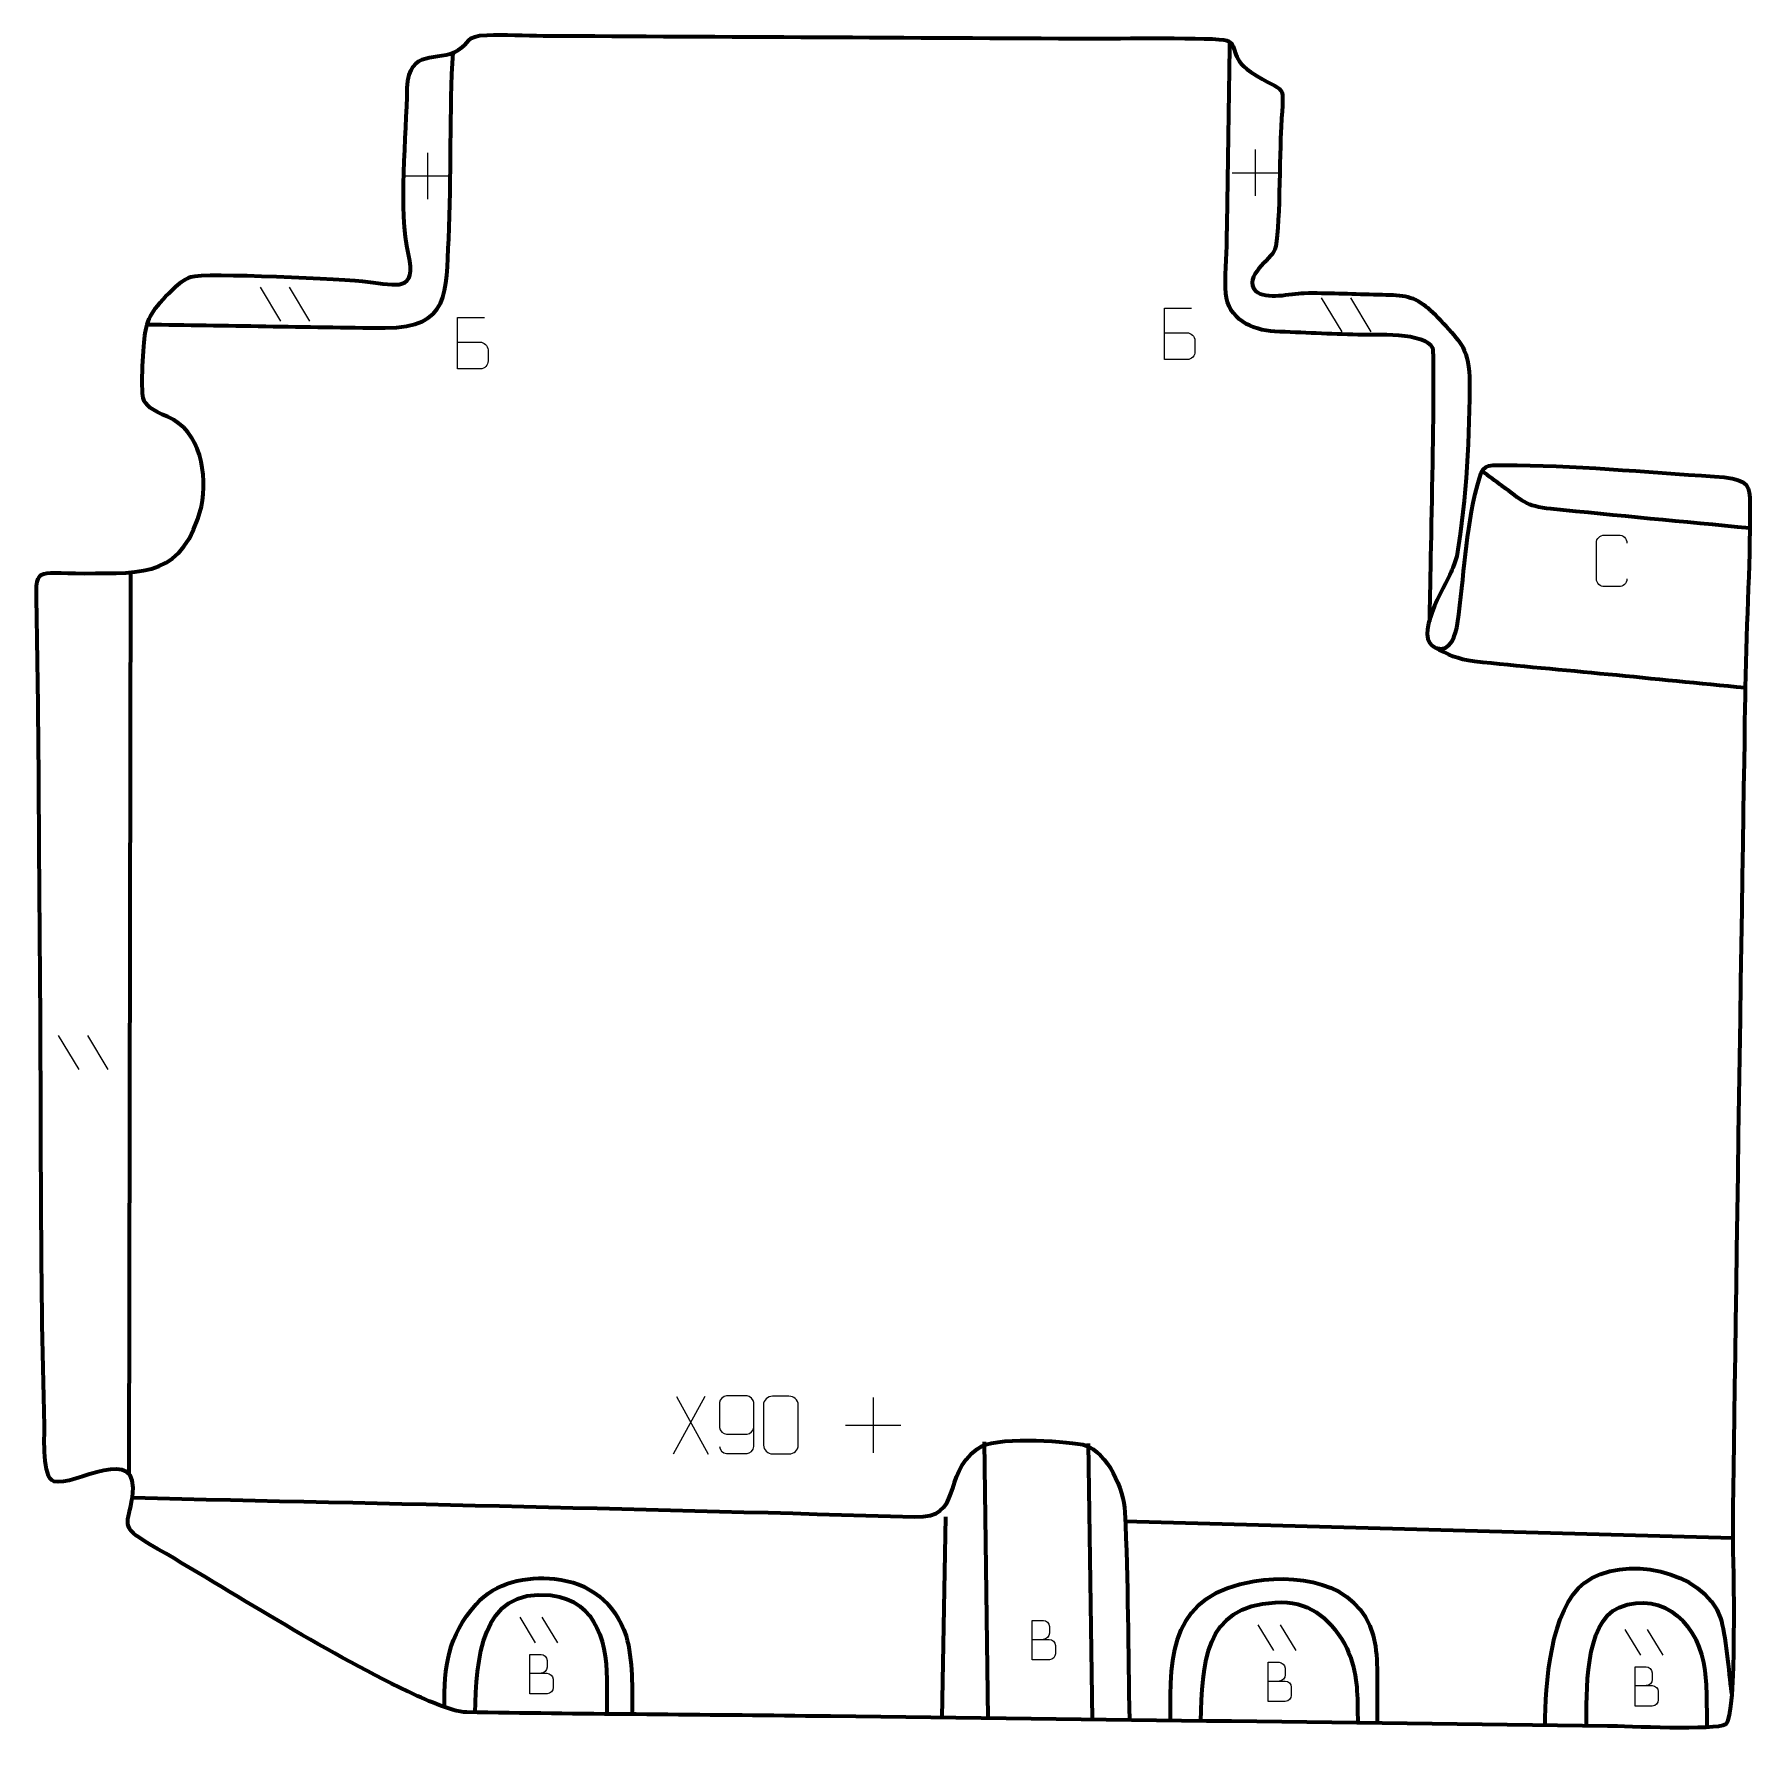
# Model space of a CAD drawing. Header units: millimetres. Extents: x -269 to 475, y -292 to 444.
import ezdxf

# ---------------------------------------------------------------- set-up
doc = ezdxf.new("R2010")
doc.units = ezdxf.units.MM
doc.header["$MEASUREMENT"] = 0
for name, color, linetype in [('layer 1', 7, 'Continuous'), ('layer 2', 7, 'Continuous'), ('layer 3', 7, 'Continuous')]:
    doc.layers.add(name, color=color, linetype=linetype)

msp = doc.modelspace()

# ---------------------------------------------------------------- linework, layer by layer
at = {"layer": 'layer 1', "color": 250, "lineweight": 9}
for points in [[(-98.6128, 392.3034), (-98.6128, 392.3034), (-98.6128, 372.2447), (-98.6128, 372.2447)], [(260.427, 393.734), (260.427, 393.734), (260.427, 373.6753), (260.427, 373.6753)], [(-108.6421, 382.274), (-108.6421, 382.274), (-88.5834, 382.274), (-88.5834, 382.274)], [(250.3977, 383.7046), (250.3977, 383.7046), (270.4564, 383.7046), (270.4564, 383.7046)], [(-171.2739, 334.0568), (-171.2739, 334.0568), (-162.4326, 319.3663), (-162.4326, 319.3663)], [(-158.5959, 334.0568), (-158.5959, 334.0568), (-149.7546, 319.3663), (-149.7546, 319.3663)], [(289.1148, 329.3567), (289.1148, 329.3567), (297.9561, 314.6662), (297.9561, 314.6662)], [(301.7928, 329.3567), (301.7928, 329.3567), (310.6341, 314.6662), (310.6341, 314.6662)], [(-258.7948, 9.4755), (-258.7948, 9.4755), (-249.9535, -5.215), (-249.9535, -5.215)], [(-246.1168, 9.4755), (-246.1168, 9.4755), (-237.2755, -5.215), (-237.2755, -5.215)], [(21.6488, -147.1647), (21.6488, -147.1647), (7.9082, -172.0605), (7.9082, -172.0605)], [(9.3628, -147.1647), (9.3628, -147.1647), (23.1034, -172.1182), (23.1034, -172.1182)], [(94.6679, -147.5216), (94.6679, -147.5216), (94.6679, -171.4995), (94.6679, -171.4995)], [(82.679, -159.5106), (82.679, -159.5106), (106.6569, -159.5106), (106.6569, -159.5106)], [(-58.6422, -242.7653), (-58.6422, -242.7653), (-51.8946, -253.9769), (-51.8946, -253.9769)], [(-48.9665, -242.7653), (-48.9665, -242.7653), (-42.2189, -253.9769), (-42.2189, -253.9769)], [(261.5884, -246.1471), (261.5884, -246.1471), (268.336, -257.3587), (268.336, -257.3587)], [(271.2641, -246.1471), (271.2641, -246.1471), (278.0117, -257.3587), (278.0117, -257.3587)], [(420.791, -248.1149), (420.791, -248.1149), (427.5386, -259.3265), (427.5386, -259.3265)], [(430.4667, -248.1149), (430.4667, -248.1149), (437.2143, -259.3265), (437.2143, -259.3265)]]:
    msp.add_open_spline(points, degree=3, dxfattribs=at)
for points, knots in [([(-85.6536, 310.2115), (-82.3946, 310.2119), (-79.1353, 310.2119), (-75.8756, 310.2115), (-75.8756, 310.2115), (-74.1062, 310.196), (-72.3833, 308.641), (-72.3833, 306.8052), (-72.3833, 306.8052), (-72.3837, 305.7944), (-72.3837, 303.0631), (-72.3833, 302.052), (-72.3833, 302.052), (-72.3675, 300.3879), (-73.7488, 298.5841), (-75.8281, 298.5993), (-75.8281, 298.5993), (-79.0881, 298.5996), (-82.3478, 298.5996), (-85.6072, 298.5993), (-85.6072, 298.5993), (-85.6072, 306.0497), (-85.6072, 313.4998), (-85.6072, 320.9496), (-85.6072, 320.9496), (-83.4811, 320.9496), (-76.0094, 320.9496), (-73.883, 320.9496)], [0, 0, 0, 0, 0.125, 0.125, 0.125, 0.125, 0.25, 0.25, 0.25, 0.25, 0.375, 0.375, 0.375, 0.375, 0.5, 0.5, 0.5, 0.5, 0.625, 0.625, 0.625, 0.625, 0.75, 0.75, 0.75, 0.75, 1, 1, 1, 1]), ([(221.0111, 314.2754), (224.2701, 314.2758), (227.5294, 314.2758), (230.7891, 314.2754), (230.7891, 314.2754), (232.5585, 314.2599), (234.2814, 312.7049), (234.2814, 310.8691), (234.2814, 310.8691), (234.281, 309.8583), (234.281, 307.127), (234.2814, 306.1159), (234.2814, 306.1159), (234.2972, 304.4518), (232.9159, 302.648), (230.8366, 302.6632), (230.8366, 302.6632), (227.5766, 302.6635), (224.3169, 302.6635), (221.0575, 302.6632), (221.0575, 302.6632), (221.0575, 310.1136), (221.0575, 317.5637), (221.0575, 325.0135), (221.0575, 325.0135), (223.1836, 325.0135), (230.6553, 325.0135), (232.7817, 325.0135)], [0, 0, 0, 0, 0.125, 0.125, 0.125, 0.125, 0.25, 0.25, 0.25, 0.25, 0.375, 0.375, 0.375, 0.375, 0.5, 0.5, 0.5, 0.5, 0.625, 0.625, 0.625, 0.625, 0.75, 0.75, 0.75, 0.75, 1, 1, 1, 1]), ([(421.7256, 207.5659), (421.6004, 205.4849), (420.0982, 204.1597), (418.1745, 204.15), (418.1745, 204.15), (416.0859, 204.1503), (413.9973, 204.1503), (411.909, 204.15), (411.909, 204.15), (410.1848, 204.0556), (408.4184, 205.7435), (408.4284, 207.5503), (408.4284, 207.5503), (408.4288, 212.7185), (408.4288, 217.8862), (408.4284, 223.0536), (408.4284, 223.0536), (408.4322, 224.9687), (409.9967, 226.5086), (411.9246, 226.4965), (411.9246, 226.4965), (414.0076, 226.4965), (416.0911, 226.4965), (418.1745, 226.4965), (418.1745, 226.4965), (419.918, 226.5283), (421.7017, 225.1924), (421.7256, 223.009)], [0, 0, 0, 0, 0.125, 0.125, 0.125, 0.125, 0.25, 0.25, 0.25, 0.25, 0.375, 0.375, 0.375, 0.375, 0.5, 0.5, 0.5, 0.5, 0.625, 0.625, 0.625, 0.625, 0.75, 0.75, 0.75, 0.75, 1, 1, 1, 1]), ([(28.0686, -168.8485), (28.0927, -170.188), (29.4489, -171.8413), (31.0208, -171.8069), (31.0208, -171.8069), (34.0056, -171.8066), (36.9908, -171.8066), (39.9762, -171.8069), (39.9762, -171.8069), (41.1953, -171.8219), (42.9235, -170.3843), (42.9285, -168.8485), (42.9285, -168.8485), (42.9282, -162.4881), (42.9282, -156.1273), (42.9285, -149.7665), (42.9285, -149.7665), (42.9238, -148.6036), (41.1953, -146.8325), (39.9762, -146.8081), (39.9762, -146.8081), (36.9908, -146.8084), (34.0056, -146.8084), (31.0208, -146.8081), (31.0208, -146.8081), (29.7427, -146.8519), (28.073, -148.4664), (28.0686, -149.7665), (28.0686, -149.7665), (28.0686, -153.3499), (28.0686, -156.9329), (28.0686, -160.5157), (28.0686, -160.5157), (28.1071, -161.9939), (29.6898, -163.4268), (31.0208, -163.4247), (31.0208, -163.4247), (34.0056, -163.425), (36.9908, -163.425), (39.9762, -163.4247), (39.9762, -163.4247), (41.3057, -163.4297), (42.9487, -161.9225), (42.907, -160.4939)], [0, 0, 0, 0, 0.08333333, 0.08333333, 0.08333333, 0.08333333, 0.16666667, 0.16666667, 0.16666667, 0.16666667, 0.25, 0.25, 0.25, 0.25, 0.33333333, 0.33333333, 0.33333333, 0.33333333, 0.41666667, 0.41666667, 0.41666667, 0.41666667, 0.5, 0.5, 0.5, 0.5, 0.58333333, 0.58333333, 0.58333333, 0.58333333, 0.66666667, 0.66666667, 0.66666667, 0.66666667, 0.75, 0.75, 0.75, 0.75, 0.83333333, 0.83333333, 0.83333333, 0.83333333, 1, 1, 1, 1]), ([(51.0873, -147.0113), (53.4534, -147.0113), (55.8199, -147.0113), (58.1864, -147.0113), (58.1864, -147.0113), (60.1669, -146.9757), (62.1929, -148.47), (62.22, -150.9121), (62.22, -150.9121), (62.2196, -156.6695), (62.2196, -162.4273), (62.22, -168.1855), (62.22, -168.1855), (62.0779, -170.5131), (60.3715, -171.9954), (58.1864, -172.0062), (58.1864, -172.0062), (55.814, -172.0058), (53.4416, -172.0058), (51.0696, -172.0062), (51.0696, -172.0062), (49.1111, -172.1118), (47.1047, -170.2239), (47.1161, -168.2029), (47.1161, -168.2029), (47.1165, -162.4223), (47.1165, -156.642), (47.1161, -150.8622), (47.1161, -150.8622), (47.1204, -148.7202), (48.8975, -146.9977), (51.0873, -147.0113)], [0, 0, 0, 0, 0.11111111, 0.11111111, 0.11111111, 0.11111111, 0.22222222, 0.22222222, 0.22222222, 0.22222222, 0.33333333, 0.33333333, 0.33333333, 0.33333333, 0.44444444, 0.44444444, 0.44444444, 0.44444444, 0.55555556, 0.55555556, 0.55555556, 0.55555556, 0.66666667, 0.66666667, 0.66666667, 0.66666667, 0.77777778, 0.77777778, 0.77777778, 0.77777778, 1, 1, 1, 1]), ([(163.6347, -252.455), (166.1219, -252.4547), (168.6094, -252.4547), (171.0972, -252.455), (171.0972, -252.455), (172.4475, -252.4668), (173.7624, -253.6536), (173.7624, -255.0546), (173.7624, -255.0546), (173.7621, -255.826), (173.7621, -257.9105), (173.7624, -258.6822), (173.7624, -258.6822), (173.7745, -259.9523), (172.7203, -261.3289), (171.1334, -261.3173), (171.1334, -261.3173), (168.6454, -261.3171), (166.1576, -261.3171), (163.6701, -261.3173), (163.6701, -261.3173), (163.6701, -255.6312), (163.6701, -249.9454), (163.6701, -244.2598), (163.6701, -244.2598), (165.2927, -244.2598), (166.9156, -244.2598), (168.5385, -244.2598), (168.5385, -244.2598), (169.6875, -244.2477), (171.1208, -245.5537), (171.1329, -246.8952), (171.1329, -246.8952), (171.1326, -248.3075), (171.1326, -248.4073), (171.1329, -249.8199), (171.1329, -249.8199), (171.1447, -251.2322), (169.877, -252.4668), (168.5031, -252.455)], [0, 0, 0, 0, 0.09090909, 0.09090909, 0.09090909, 0.09090909, 0.18181818, 0.18181818, 0.18181818, 0.18181818, 0.27272727, 0.27272727, 0.27272727, 0.27272727, 0.36363636, 0.36363636, 0.36363636, 0.36363636, 0.45454545, 0.45454545, 0.45454545, 0.45454545, 0.54545455, 0.54545455, 0.54545455, 0.54545455, 0.63636364, 0.63636364, 0.63636364, 0.63636364, 0.72727273, 0.72727273, 0.72727273, 0.72727273, 0.81818182, 0.81818182, 0.81818182, 0.81818182, 1, 1, 1, 1]), ([(-54.2645, -267.165), (-51.7773, -267.1647), (-49.2898, -267.1647), (-46.802, -267.165), (-46.802, -267.165), (-45.4517, -267.1768), (-44.1368, -268.3636), (-44.1368, -269.7646), (-44.1368, -269.7646), (-44.1371, -270.536), (-44.1371, -272.6205), (-44.1368, -273.3922), (-44.1368, -273.3922), (-44.1247, -274.6623), (-45.1789, -276.0389), (-46.7658, -276.0273), (-46.7658, -276.0273), (-49.2538, -276.0271), (-51.7416, -276.0271), (-54.2291, -276.0273), (-54.2291, -276.0273), (-54.2291, -270.3412), (-54.2291, -264.6554), (-54.2291, -258.9698), (-54.2291, -258.9698), (-52.6065, -258.9698), (-50.9836, -258.9698), (-49.3607, -258.9698), (-49.3607, -258.9698), (-48.2117, -258.9577), (-46.7784, -260.2637), (-46.7663, -261.6052), (-46.7663, -261.6052), (-46.7666, -263.0175), (-46.7666, -263.1173), (-46.7663, -264.5299), (-46.7663, -264.5299), (-46.7545, -265.9422), (-48.0222, -267.1768), (-49.3961, -267.165)], [0, 0, 0, 0, 0.09090909, 0.09090909, 0.09090909, 0.09090909, 0.18181818, 0.18181818, 0.18181818, 0.18181818, 0.27272727, 0.27272727, 0.27272727, 0.27272727, 0.36363636, 0.36363636, 0.36363636, 0.36363636, 0.45454545, 0.45454545, 0.45454545, 0.45454545, 0.54545455, 0.54545455, 0.54545455, 0.54545455, 0.63636364, 0.63636364, 0.63636364, 0.63636364, 0.72727273, 0.72727273, 0.72727273, 0.72727273, 0.81818182, 0.81818182, 0.81818182, 0.81818182, 1, 1, 1, 1]), ([(265.9661, -270.5468), (268.4533, -270.5465), (270.9408, -270.5465), (273.4286, -270.5468), (273.4286, -270.5468), (274.7789, -270.5586), (276.0938, -271.7454), (276.0938, -273.1464), (276.0938, -273.1464), (276.0935, -273.9178), (276.0935, -276.0023), (276.0938, -276.774), (276.0938, -276.774), (276.1059, -278.0441), (275.0517, -279.4207), (273.4648, -279.4091), (273.4648, -279.4091), (270.9768, -279.4089), (268.489, -279.4089), (266.0015, -279.4091), (266.0015, -279.4091), (266.0015, -273.723), (266.0015, -268.0372), (266.0015, -262.3516), (266.0015, -262.3516), (267.6241, -262.3516), (269.247, -262.3516), (270.8699, -262.3516), (270.8699, -262.3516), (272.0189, -262.3395), (273.4522, -263.6455), (273.4643, -264.987), (273.4643, -264.987), (273.464, -266.3993), (273.464, -266.4991), (273.4643, -267.9117), (273.4643, -267.9117), (273.4761, -269.324), (272.2084, -270.5586), (270.8345, -270.5468)], [0, 0, 0, 0, 0.09090909, 0.09090909, 0.09090909, 0.09090909, 0.18181818, 0.18181818, 0.18181818, 0.18181818, 0.27272727, 0.27272727, 0.27272727, 0.27272727, 0.36363636, 0.36363636, 0.36363636, 0.36363636, 0.45454545, 0.45454545, 0.45454545, 0.45454545, 0.54545455, 0.54545455, 0.54545455, 0.54545455, 0.63636364, 0.63636364, 0.63636364, 0.63636364, 0.72727273, 0.72727273, 0.72727273, 0.72727273, 0.81818182, 0.81818182, 0.81818182, 0.81818182, 1, 1, 1, 1]), ([(425.1687, -272.5146), (427.6559, -272.5143), (430.1434, -272.5143), (432.6312, -272.5146), (432.6312, -272.5146), (433.9815, -272.5264), (435.2964, -273.7132), (435.2964, -275.1142), (435.2964, -275.1142), (435.2961, -275.8856), (435.2961, -277.9701), (435.2964, -278.7418), (435.2964, -278.7418), (435.3085, -280.0119), (434.2543, -281.3885), (432.6674, -281.3769), (432.6674, -281.3769), (430.1794, -281.3767), (427.6916, -281.3767), (425.2041, -281.3769), (425.2041, -281.3769), (425.2041, -275.6908), (425.2041, -270.005), (425.2041, -264.3194), (425.2041, -264.3194), (426.8267, -264.3194), (428.4496, -264.3194), (430.0725, -264.3194), (430.0725, -264.3194), (431.2215, -264.3073), (432.6548, -265.6133), (432.6669, -266.9548), (432.6669, -266.9548), (432.6666, -268.3671), (432.6666, -268.4669), (432.6669, -269.8795), (432.6669, -269.8795), (432.6787, -271.2918), (431.411, -272.5264), (430.0371, -272.5146)], [0, 0, 0, 0, 0.09090909, 0.09090909, 0.09090909, 0.09090909, 0.18181818, 0.18181818, 0.18181818, 0.18181818, 0.27272727, 0.27272727, 0.27272727, 0.27272727, 0.36363636, 0.36363636, 0.36363636, 0.36363636, 0.45454545, 0.45454545, 0.45454545, 0.45454545, 0.54545455, 0.54545455, 0.54545455, 0.54545455, 0.63636364, 0.63636364, 0.63636364, 0.63636364, 0.72727273, 0.72727273, 0.72727273, 0.72727273, 0.81818182, 0.81818182, 0.81818182, 0.81818182, 1, 1, 1, 1])]:
    msp.add_open_spline(points, degree=3, knots=knots, dxfattribs=at)
at = {"layer": 'layer 2', "color": 140, "lineweight": 158}
for points, knots in [([(336.1408, 188.9876), (336.3426, 202.4915), (338.713, 304.6072), (337.4967, 307.5412), (337.4967, 307.5412), (334.5651, 314.6128), (311.8745, 313.1998), (304.9825, 313.4002), (304.9825, 313.4002), (292.9448, 313.7504), (280.9155, 314.279), (268.8861, 314.8389), (268.8861, 314.8389), (259.0259, 315.3067), (248.4517, 320.3752), (247.6606, 331.3517), (247.6606, 331.3517), (247.2205, 337.4569), (248.0179, 347.7878), (248.1349, 354.4349), (248.1349, 354.4349), (248.1881, 357.4598), (248.236, 360.4848), (248.2829, 363.5099), (248.2829, 363.5099), (248.6766, 389.1251), (249.0704, 414.7404), (249.4642, 440.3556)], [0, 0, 0, 0, 0.125, 0.125, 0.125, 0.125, 0.25, 0.25, 0.25, 0.25, 0.375, 0.375, 0.375, 0.375, 0.5, 0.5, 0.5, 0.5, 0.625, 0.625, 0.625, 0.625, 0.75, 0.75, 0.75, 0.75, 1, 1, 1, 1]), ([(-220.5662, 317.9181), (-186.0766, 317.438), (-151.523, 316.7514), (-117.0472, 316.3546), (-117.0472, 316.3546), (-88.6884, 316.5216), (-90.591, 331.6758), (-89.4423, 355.051), (-89.4423, 355.051), (-88.1596, 381.1513), (-89.0953, 411.613), (-87.5732, 435.7418)], [0, 0, 0, 0, 0.25, 0.25, 0.25, 0.25, 0.5, 0.5, 0.5, 0.5, 1, 1, 1, 1]), ([(474.987, 229.4786), (446.269, 232.3141), (417.4009, 234.9327), (388.7187, 237.8691), (388.7187, 237.8691), (377.7372, 238.9935), (376.0647, 241.4864), (367.4972, 247.8546), (367.4972, 247.8546), (364.6497, 249.9712), (361.7788, 252.0589), (358.9132, 254.151)], [0, 0, 0, 0, 0.25, 0.25, 0.25, 0.25, 0.5, 0.5, 0.5, 0.5, 1, 1, 1, 1]), ([(472.9942, 160.2246), (453.1843, 162.1694), (433.3744, 164.1141), (413.5645, 166.0589), (413.5645, 166.0589), (394.398, 167.9404), (374.6686, 169.5509), (355.6025, 171.7257), (355.6025, 171.7257), (347.8524, 172.6098), (344.6159, 174.6023), (337.8243, 178.0242)], [0, 0, 0, 0, 0.25, 0.25, 0.25, 0.25, 0.5, 0.5, 0.5, 0.5, 1, 1, 1, 1]), ([(-226.4269, -190.9856), (-113.4007, -193.66), (-0.2132, -195.8557), (112.7774, -199.3364), (112.7774, -199.3364), (134.2084, -199.9966), (124.0647, -181.3983), (139.8912, -169.7609), (139.8912, -169.7609), (147.4936, -164.1707), (175.7072, -166.2931), (185.6151, -167.9666), (185.6151, -167.9666), (185.6151, -167.9666), (186.4651, -168.1612), (186.4651, -168.1612), (186.4651, -168.1612), (196.5689, -171.5927), (203.4107, -187.3338), (203.9003, -197.2577), (203.9003, -197.2577), (205.3678, -227.0096), (205.1779, -257.5736), (205.8744, -287.4602)], [0, 0, 0, 0, 0.14285714, 0.14285714, 0.14285714, 0.14285714, 0.28571429, 0.28571429, 0.28571429, 0.28571429, 0.42857143, 0.42857143, 0.42857143, 0.42857143, 0.57142857, 0.57142857, 0.57142857, 0.57142857, 0.71428571, 0.71428571, 0.71428571, 0.71428571, 1, 1, 1, 1]), ([(386.255, -289.7163), (386.1432, -272.4119), (388.5244, -239.0899), (403.3367, -227.9044), (403.3367, -227.9044), (419.6891, -215.5557), (455.1976, -222.1524), (462.28, -243.2658), (462.28, -243.2658), (464.4168, -249.6359), (465.9601, -267.363), (466.9473, -275.0145), (466.9473, -275.0145), (466.9473, -275.0145), (467.1398, -276.507), (467.1398, -276.507)], [0, 0, 0, 0, 0.2, 0.2, 0.2, 0.2, 0.4, 0.4, 0.4, 0.4, 0.6, 0.6, 0.6, 0.6, 1, 1, 1, 1]), ([(-91.2021, -281.8634), (-91.4822, -264.0607), (-89.8472, -251.2054), (-77.5836, -237.226), (-77.5836, -237.226), (-69.1861, -227.6535), (-55.6692, -225.0379), (-43.4762, -226.2444), (-43.4762, -226.2444), (-28.2885, -227.7473), (-17.4402, -236.545), (-12.497, -250.9165), (-12.497, -250.9165), (-9.4563, -261.503), (-9.7871, -274.0027), (-9.9275, -284.9588)], [0, 0, 0, 0, 0.2, 0.2, 0.2, 0.2, 0.4, 0.4, 0.4, 0.4, 0.6, 0.6, 0.6, 0.6, 1, 1, 1, 1]), ([(-77.9583, -284.1543), (-77.2122, -261.8972), (-76.2601, -229.94), (-45.119, -233.3378), (-45.119, -233.3378), (-24.4167, -235.5966), (-20.5782, -255.7029), (-20.7698, -272.9134), (-20.7698, -272.9134), (-20.8141, -276.8932), (-20.8613, -280.8721), (-20.8986, -284.8521)], [0, 0, 0, 0, 0.25, 0.25, 0.25, 0.25, 0.5, 0.5, 0.5, 0.5, 1, 1, 1, 1]), ([(223.7411, -287.6836), (223.0052, -257.8034), (224.6063, -232.8673), (259.9832, -227.2418), (259.9832, -227.2418), (282.289, -223.6943), (308.8904, -229.1618), (312.5717, -255.4655), (312.5717, -255.4655), (313.9223, -265.1162), (313.2047, -277.4599), (313.315, -287.4062), (313.315, -287.4062), (313.315, -287.4062), (313.3305, -288.8042), (313.3305, -288.8042)], [0, 0, 0, 0, 0.2, 0.2, 0.2, 0.2, 0.4, 0.4, 0.4, 0.4, 0.6, 0.6, 0.6, 0.6, 1, 1, 1, 1]), ([(236.8275, -287.8473), (237.7094, -263.3679), (237.7743, -238.0494), (269.1653, -236.4143), (269.1653, -236.4143), (283.4187, -235.6719), (292.1573, -242.5751), (299.1301, -254.3433), (299.1301, -254.3433), (301.9297, -259.4995), (303.3361, -264.3371), (304.1062, -270.1249), (304.1062, -270.1249), (304.1062, -270.1249), (304.4543, -273.2453), (304.4543, -273.2453), (304.4543, -273.2453), (304.4543, -273.2453), (304.5918, -274.8154), (304.5918, -274.8154), (304.5918, -274.8154), (304.8706, -279.2909), (304.855, -283.8557), (304.9123, -288.3433)], [0, 0, 0, 0, 0.14285714, 0.14285714, 0.14285714, 0.14285714, 0.28571429, 0.28571429, 0.28571429, 0.28571429, 0.42857143, 0.42857143, 0.42857143, 0.42857143, 0.57142857, 0.57142857, 0.57142857, 0.57142857, 0.71428571, 0.71428571, 0.71428571, 0.71428571, 1, 1, 1, 1]), ([(404.1158, -289.9397), (404.2544, -276.3064), (403.0578, -245.0031), (418.2741, -238.583), (418.2741, -238.583), (438.2589, -230.8747), (453.2571, -246.8731), (455.5309, -266.0163), (455.5309, -266.0163), (456.4531, -273.7793), (456.1744, -282.6622), (456.4328, -290.6154)], [0, 0, 0, 0, 0.25, 0.25, 0.25, 0.25, 0.5, 0.5, 0.5, 0.5, 1, 1, 1, 1])]:
    msp.add_open_spline(points, degree=3, knots=knots, dxfattribs=at)
for points in [[(-227.4443, 210.3653), (-227.4443, 210.3653), (-228.1991, -180.5792), (-228.1991, -180.5792)], [(144.5626, -286.6933), (144.5626, -286.6933), (143.0359, -166.8007), (143.0359, -166.8007)], [(188.0151, -167.4622), (188.0151, -167.4622), (189.7323, -287.2583), (189.7323, -287.2583)], [(124.6483, -286.4442), (124.6483, -286.4442), (126.2349, -199.3445), (126.2349, -199.3445)], [(203.8661, -201.2095), (203.8661, -201.2095), (467.6112, -208.4439), (467.6112, -208.4439)]]:
    msp.add_open_spline(points, degree=3, dxfattribs=at)
at = {"layer": 'layer 3', "color": 242, "lineweight": 158}
msp.add_open_spline([(472.9942, 160.2246), (473.5385, 189.8376), (475.3781, 218.173), (474.9539, 242.8037), (474.9539, 242.8037), (474.8471, 249.0082), (472.2715, 251.2565), (459.6681, 251.9889), (459.6681, 251.9889), (429.7217, 253.8022), (398.2879, 256.9167), (368.426, 256.9067), (368.426, 256.9067), (360.1545, 256.9039), (359.2995, 257.3848), (356.7993, 248.238), (356.7993, 248.238), (351.5505, 227.4494), (351.1505, 208.9799), (348.2095, 188.2293), (348.2095, 188.2293), (347.5444, 183.5367), (345.3245, 175.2783), (338.8269, 177.6541), (338.8269, 177.6541), (328.3659, 181.4789), (342.8262, 204.4599), (345.4309, 210.5631), (345.4309, 210.5631), (346.4246, 212.8915), (347.1396, 215.0115), (347.8414, 217.441), (347.8414, 217.441), (352.1401, 242.191), (353.5378, 269.9749), (353.3371, 295.1084), (353.3371, 295.1084), (353.1393, 301.7393), (351.8854, 305.8045), (349.6431, 309.3341), (349.6431, 309.3341), (346.9247, 313.6132), (337.7879, 323.3511), (333.4765, 326.5287), (333.4765, 326.5287), (327.3908, 331.0142), (322.2778, 330.6409), (311.7792, 330.901), (311.7792, 330.901), (301.6741, 331.1514), (291.7468, 331.6665), (281.6178, 331.5056), (281.6178, 331.5056), (275.4756, 331.3466), (265.5593, 328.3655), (260.5188, 332.4269), (260.5188, 332.4269), (254.9263, 338.7558), (267.3278, 345.9202), (268.9449, 350.3635), (268.9449, 350.3635), (271.1973, 356.5524), (270.995, 392.4316), (271.641, 403.5549), (271.641, 403.5549), (272.8768, 424.8503), (274.3659, 416.7759), (258.4094, 427.4453), (258.4094, 427.4453), (249.3039, 433.5338), (253.1811, 439.3451), (248.0616, 441.0786), (248.0616, 441.0786), (243.636, 442.5772), (198.4329, 441.8539), (189.9747, 441.8889), (189.9747, 441.8889), (110.5114, 442.2993), (31.048, 442.7098), (-48.4154, 443.1203), (-48.4154, 443.1203), (-56.1415, 443.1602), (-65.397, 443.7203), (-72.8164, 443.4171), (-72.8164, 443.4171), (-82.5645, 443.0187), (-80.1114, 440.029), (-85.1335, 436.9509), (-85.1335, 436.9509), (-94.4704, 431.2284), (-106.418, 438.3039), (-107.416, 420.5597), (-107.416, 420.5597), (-107.6708, 400.3345), (-111.2598, 366.7398), (-106.8771, 348.3125), (-106.8771, 348.3125), (-102.9606, 331.844), (-112.1235, 334.8482), (-124.5043, 336.3899), (-124.5043, 336.3899), (-133.6472, 337.5284), (-195.5595, 340.5447), (-201.32, 338.5486), (-201.32, 338.5486), (-203.4371, 337.8148), (-205.5301, 336.4273), (-207.7729, 334.3536), (-207.7729, 334.3536), (-216.8391, 325.9708), (-219.9189, 321.3072), (-221.1178, 314.0793), (-221.1178, 314.0793), (-221.8959, 309.388), (-223.0227, 289.8713), (-221.939, 286.003), (-221.939, 286.003), (-220.9985, 282.6463), (-218.287, 280.7842), (-211.2751, 277.8083), (-211.2751, 277.8083), (-197.0177, 271.862), (-193.9188, 252.5659), (-196.7056, 238.97), (-196.7056, 238.97), (-204.6989, 208.4248), (-220.9065, 210.0283), (-247.5788, 209.9236), (-247.5788, 209.9236), (-269.2006, 209.7798), (-268.7383, 213.9138), (-268.1577, 193.0755), (-268.1577, 193.0755), (-267.1701, 142.6753), (-267.1927, 91.9444), (-266.7191, 41.5029), (-266.7191, 41.5029), (-266.1414, -25.7964), (-266.7444, -92.6165), (-264.7906, -159.9542), (-264.7906, -159.9542), (-264.7313, -164.742), (-265.9319, -182.2368), (-260.6382, -183.9484), (-260.6382, -183.9484), (-252.237, -186.6648), (-222.8857, -166.301), (-226.6505, -190.7747), (-226.6505, -190.7747), (-228.4235, -202.3003), (-232.5461, -203.4989), (-219.0664, -211.2779), (-219.0664, -211.2779), (-182.3819, -232.4483), (-145.1681, -256.8949), (-107.0867, -275.0875), (-107.0867, -275.0875), (-100.6741, -278.151), (-88.7233, -283.7682), (-81.6292, -284.097), (-81.6292, -284.097), (-32.6624, -284.8743), (16.3969, -285.1284), (65.3784, -285.7029), (65.3784, -285.7029), (181.3502, -287.1535), (297.3221, -288.6039), (413.2939, -290.0545), (413.2939, -290.0545), (421.2149, -290.1536), (460.4916, -292.0648), (464.4676, -289.3988), (464.4676, -289.3988), (469.6011, -285.9566), (467.6844, -217.5135), (467.6112, -208.4439), (467.6112, -208.4439), (467.456, -189.2074), (472.9942, 160.2246), (472.9942, 160.2246)], degree=3, knots=[0, 0, 0, 0, 0.02173913, 0.02173913, 0.02173913, 0.02173913, 0.04347826, 0.04347826, 0.04347826, 0.04347826, 0.06521739, 0.06521739, 0.06521739, 0.06521739, 0.08695652, 0.08695652, 0.08695652, 0.08695652, 0.10869565, 0.10869565, 0.10869565, 0.10869565, 0.13043478, 0.13043478, 0.13043478, 0.13043478, 0.15217391, 0.15217391, 0.15217391, 0.15217391, 0.17391304, 0.17391304, 0.17391304, 0.17391304, 0.19565217, 0.19565217, 0.19565217, 0.19565217, 0.2173913, 0.2173913, 0.2173913, 0.2173913, 0.23913043, 0.23913043, 0.23913043, 0.23913043, 0.26086957, 0.26086957, 0.26086957, 0.26086957, 0.2826087, 0.2826087, 0.2826087, 0.2826087, 0.30434783, 0.30434783, 0.30434783, 0.30434783, 0.32608696, 0.32608696, 0.32608696, 0.32608696, 0.34782609, 0.34782609, 0.34782609, 0.34782609, 0.36956522, 0.36956522, 0.36956522, 0.36956522, 0.39130435, 0.39130435, 0.39130435, 0.39130435, 0.41304348, 0.41304348, 0.41304348, 0.41304348, 0.43478261, 0.43478261, 0.43478261, 0.43478261, 0.45652174, 0.45652174, 0.45652174, 0.45652174, 0.47826087, 0.47826087, 0.47826087, 0.47826087, 0.5, 0.5, 0.5, 0.5, 0.52173913, 0.52173913, 0.52173913, 0.52173913, 0.54347826, 0.54347826, 0.54347826, 0.54347826, 0.56521739, 0.56521739, 0.56521739, 0.56521739, 0.58695652, 0.58695652, 0.58695652, 0.58695652, 0.60869565, 0.60869565, 0.60869565, 0.60869565, 0.63043478, 0.63043478, 0.63043478, 0.63043478, 0.65217391, 0.65217391, 0.65217391, 0.65217391, 0.67391304, 0.67391304, 0.67391304, 0.67391304, 0.69565217, 0.69565217, 0.69565217, 0.69565217, 0.7173913, 0.7173913, 0.7173913, 0.7173913, 0.73913043, 0.73913043, 0.73913043, 0.73913043, 0.76086957, 0.76086957, 0.76086957, 0.76086957, 0.7826087, 0.7826087, 0.7826087, 0.7826087, 0.80434783, 0.80434783, 0.80434783, 0.80434783, 0.82608696, 0.82608696, 0.82608696, 0.82608696, 0.84782609, 0.84782609, 0.84782609, 0.84782609, 0.86956522, 0.86956522, 0.86956522, 0.86956522, 0.89130435, 0.89130435, 0.89130435, 0.89130435, 0.91304348, 0.91304348, 0.91304348, 0.91304348, 0.93478261, 0.93478261, 0.93478261, 0.93478261, 0.95652174, 0.95652174, 0.95652174, 0.95652174, 1, 1, 1, 1], dxfattribs=at)

doc.saveas('drawing.dxf')
